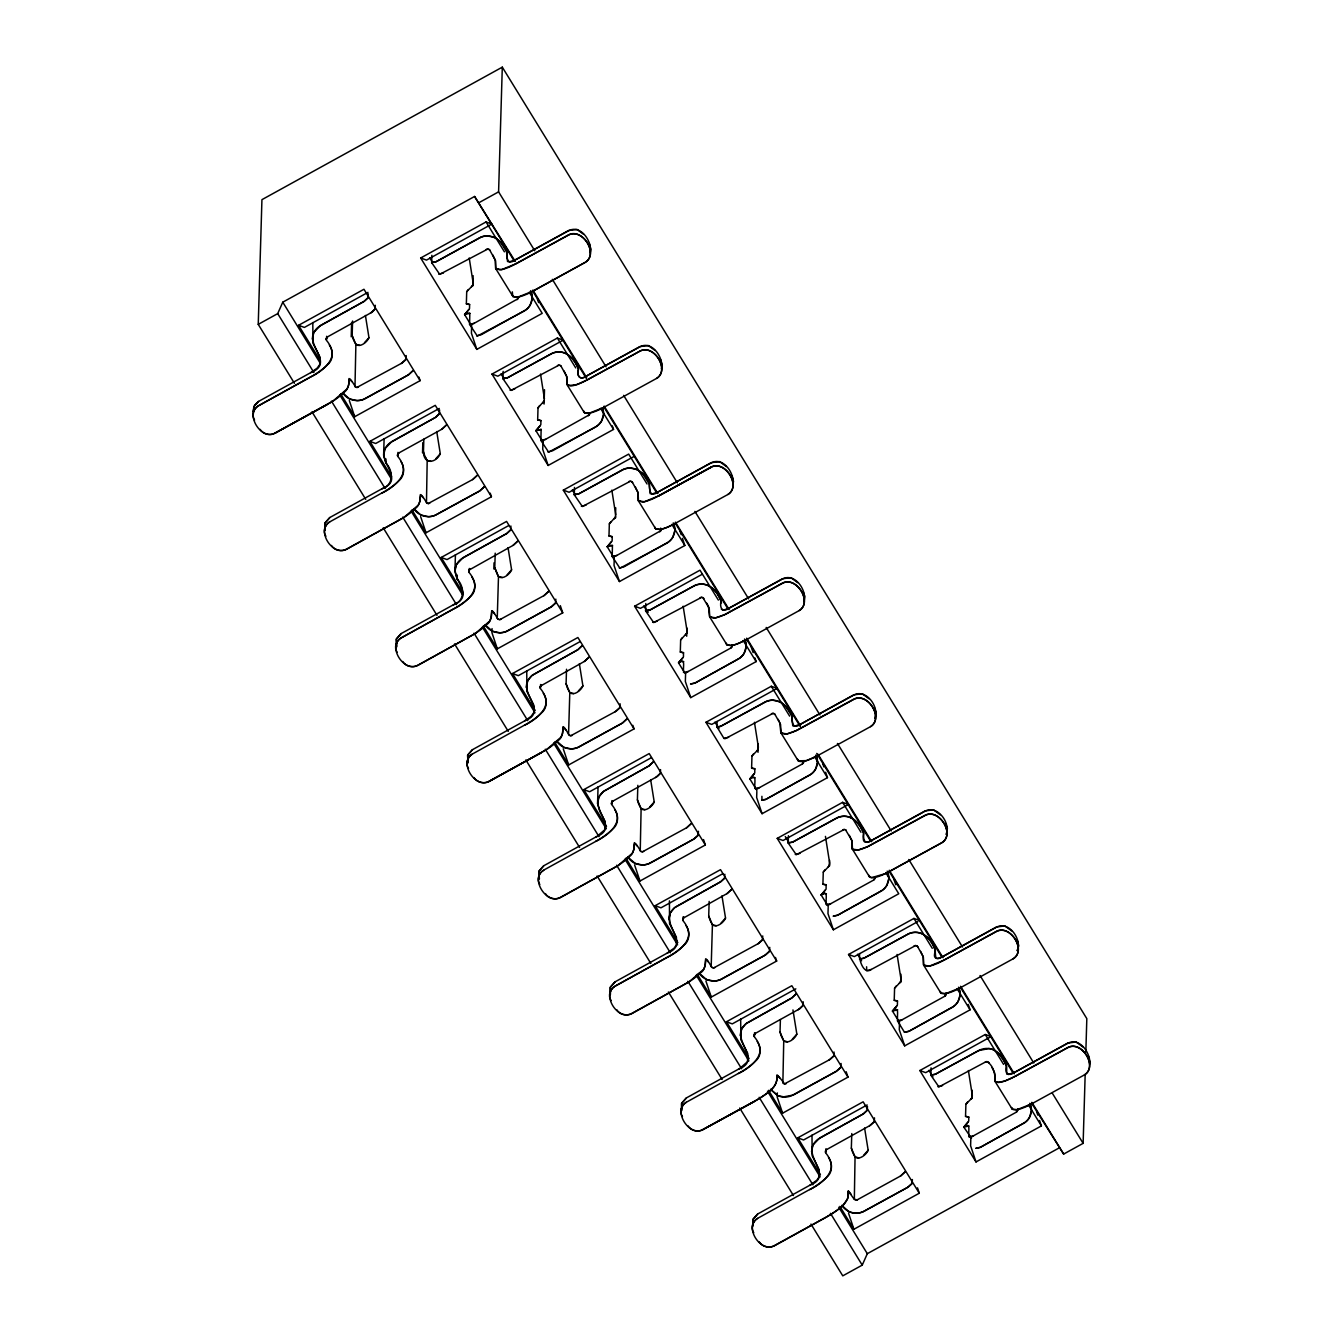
<?xml version="1.0" encoding="UTF-8"?>
<svg xmlns="http://www.w3.org/2000/svg" width="1343" height="1343" viewBox="0 0 1343 1343"><rect width="100%" height="100%" fill="white"/><g stroke="black" fill="none" stroke-linecap="round" stroke-linejoin="round"><path stroke-width="1.5" d="M488.734 249.328A2.871 2.736 1.7 0 1 489.641 249.916L495.332 260.206L495.567 268.298L499.646 269.876A22.831 6.111 -31.6 0 0 504.934 268.701A25.886 6.933 -31.6 0 0 512.64 265.511L568.559 235.075C582.207 227.655 599.247 253.592 585.296 262.321L529.495 292.942A25.886 6.933 -31.6 0 1 521.772 296.115A22.831 6.111 -31.6 0 1 516.501 297.29L512.774 296.333L512.321 291.834M899.491 1022.493L892.474 1011.061C903.117 1002.768 892.071 1026.992 902.16 1019.74L944.952 996.153L946.177 993.048M1017.574 1110.225L1017.49 1109.133A2.904 2.753 1.7 0 1 1017.574 1110.225L1016.248 1112.222L973.474 1135.809C963.216 1143.195 974.498 1118.87 963.804 1127.113L971.476 1138.192M294.419 383.275L258.242 324.368L261.935 199.654L502.299 67.15L1086.823 1018.632L1085.849 1051.888M326.668 336.287L326.55 340.467C332.342 347.115 335.33 358.48 327.373 364.843A22.831 6.111 -31.6 0 1 321.984 369.56A25.886 6.933 -31.6 0 1 314.212 374.915L258.393 405.821C253.542 408.759 251.175 415.205 254.582 420.174M351.211 336.824L351.631 322.421M365.414 315.454L368.972 337.681C367.394 341.911 360.042 348.022 355.878 344.345A8.092 1.343 61.1 0 1 354.434 341.693A9.032 1.511 61.1 0 1 353.243 339.158L352.151 335.565L352.588 321.011M352.151 335.565L355.878 344.345L354.988 386.616A2.871 2.736 1.7 0 0 355.878 387.204M253.139 411.411L254.633 405.183L258.527 401.439L310.669 372.683C335.045 362.996 305.062 345.504 314.463 331.352A17.795 16.888 1.7 0 1 319.08 326.5L364.339 301.235L367.982 297.978L368.284 293.865M327.558 336.858L326.601 337.815A3.055 2.904 1.7 0 0 326.215 339.41L326.315 339.947A2.871 2.736 1.7 0 1 326.231 338.923L327.558 336.858L372.162 312.13L375.133 309.108L375.301 305.281M324.972 529.662L324.922 523.199L329.841 517.508L381.983 488.768C393.852 485.125 393.449 470.822 385.911 463.134L385.978 458.987M397.981 452.356L397.864 456.553C403.655 463.201 406.644 474.566 398.686 480.928A22.831 6.111 -31.6 0 1 393.298 485.629A25.886 6.933 -31.6 0 1 385.525 490.984L329.707 521.907C315.857 530.586 332.611 556.757 346.444 549.153L402.363 518.415A25.886 6.933 -31.6 0 0 410.135 513.06A22.831 6.111 -31.6 0 0 415.524 508.342C424.489 501.879 415.793 485.226 426.94 503.155A3.055 2.904 1.7 0 0 428.635 503.524M422.525 452.893L422.827 442.619M425.748 457.778A9.032 1.511 61.1 0 1 424.556 455.227L423.465 451.634L423.834 439.161M487.694 249.093L439.732 274.341L431.691 262.674L431.842 255.288M425.748 457.778A8.092 1.343 61.1 0 0 427.192 460.414L426.47 502.836A2.871 2.736 1.7 0 0 427.192 503.272M381.983 488.768C406.106 479.283 376.409 461.572 385.76 447.42A17.795 16.888 1.7 0 1 390.393 442.586L435.652 417.32L439.295 414.064L439.597 409.934M396.756 646.856L396.235 639.285L401.137 633.594L453.296 604.837C465.165 601.211 464.762 586.891 457.224 579.219L457.291 575.073M470.621 324.385L464.594 314.581L468.908 309.478A5.59 1.494 -31.6 0 0 469.53 308.302L469.597 304.408L466.357 303.82L466.709 291.7L472.618 285.572L473.122 282.785L469.211 257.99M530.603 290.743C534.665 298.028 530.871 307.312 524.089 311.106L477.336 336.052L469.58 324.385L469.815 313.221L464.628 314.581L468.908 309.478M471.662 325.006L471.427 333.232L476.832 349.398L542.203 313.355L529.243 292.254M472.82 285.941L473.122 275.668M469.295 568.442L469.177 572.622C474.969 579.269 477.957 590.635 469.983 596.997A22.831 6.111 -31.6 0 1 464.611 601.714A25.886 6.933 -31.6 0 1 456.838 607.07L401.02 637.992C387.137 646.621 403.941 672.86 417.757 665.238L473.676 634.484A25.886 6.933 -31.6 0 0 481.449 629.128A22.831 6.111 -31.6 0 0 486.837 624.428C495.466 619.19 487.425 600.808 497.615 618.77A2.871 2.736 1.7 0 0 498.505 619.358M534.783 250.772L498.589 191.864L502.299 67.15M492.058 628.591L491.941 632.687L497.346 648.854L562.734 612.828L560.316 605.643M493.838 568.979L494.023 562.801M508.04 547.625L511.599 569.835C510.021 574.065 502.651 580.193 498.488 576.5A8.092 1.343 61.1 0 1 497.061 573.864L494.778 567.72L495.214 553.165M559.007 365.162L511.045 390.427L503.004 378.76L503.155 371.373M494.778 567.72L498.488 576.5L497.246 618.334L498.253 619.241A3.055 2.904 1.7 0 0 499.949 619.593L544.351 595.402L548.699 591.289L543.848 595.704M453.296 604.837C477.42 595.369 447.723 577.641 457.073 563.506A17.795 16.888 1.7 0 1 461.707 558.654L506.966 533.389L510.609 530.149L510.911 526.02M542.925 442.082L535.907 430.667L540.222 425.563A5.59 1.494 -31.6 0 0 540.843 424.371L540.91 420.493L537.67 419.889L538.023 407.785L544.385 400.718L542.757 402.9M602.973 409.414C605.307 416.347 601.194 423.75 595.402 427.175L548.632 452.138L540.893 440.454L541.128 429.307L535.941 430.65L540.222 425.563M542.975 441.075L542.723 449.301L548.145 465.467L613.516 429.424L612.307 425.832M544.066 404.075L544.503 389.688M540.608 684.527L540.49 688.707C546.282 695.355 549.27 706.72 541.296 713.083A22.831 6.111 -31.6 0 1 535.924 717.8A25.886 6.933 -31.6 0 1 528.152 723.138L472.333 754.061C458.45 762.706 475.254 788.929 489.07 781.307L544.989 750.569A25.886 6.933 -31.6 0 0 552.762 745.214A22.831 6.111 -31.6 0 0 558.151 740.497C566.78 735.259 558.722 716.893 568.928 734.856A2.871 2.736 1.7 0 0 569.818 735.427A3.106 2.938 1.7 0 0 570.876 735.679L616.168 711.169L619.811 707.912L620.113 703.799M485.293 624.915C489.943 632.57 500.486 634.87 508.074 630.706L551.872 606.516L555.532 603.259L555.834 599.129M579.353 663.694L582.912 685.92C581.318 690.151 573.981 696.262 569.801 692.585A8.092 1.343 61.1 0 1 568.374 689.933A9.032 1.511 61.1 0 1 567.182 687.398L566.091 683.788L566.528 669.25M630.32 481.247L582.358 506.512L574.317 494.845L574.468 487.459M566.091 683.788L569.801 692.585L568.559 734.403L569.566 735.326A3.055 2.904 1.7 0 0 571.262 735.679L572.37 735.36M614.238 558.168L607.221 546.752L611.518 541.632A5.59 1.494 -31.6 0 0 612.156 540.457L612.223 536.562L608.983 535.975L609.336 523.854L615.698 516.786L614.07 518.969M673.229 522.897C677.292 530.183 673.481 539.466 666.716 543.26L619.946 568.223L612.207 556.539L612.442 545.376L607.254 546.719L611.518 541.632M614.288 557.16L614.036 565.386L619.459 581.553L684.829 545.51L682.429 538.325M615.447 518.113L615.749 507.822M611.921 800.596L611.804 804.776C617.595 811.424 620.584 822.806 612.609 829.168A22.831 6.111 -31.6 0 1 607.237 833.869A25.886 6.933 -31.6 0 1 599.448 839.224L595.788 841.373C607.036 836.001 624.277 822.957 614.607 809.359M650.667 779.779L654.226 801.989C652.631 806.236 645.278 812.33 641.115 808.671A8.092 1.343 61.1 0 1 639.688 806.018A9.032 1.511 61.1 0 1 638.496 803.467L637.405 799.874L637.841 785.319M701.617 597.333L653.672 622.581L645.63 610.914L645.782 603.527M637.405 799.874L641.115 808.671L640.242 850.925A2.871 2.736 1.7 0 0 641.131 851.512M612.794 801.167L611.837 802.124A3.055 2.904 1.7 0 0 611.468 803.735L611.569 804.272A2.871 2.736 1.7 0 1 611.468 803.248L612.794 801.167L657.399 776.439L660.387 773.434L660.555 769.606M684.561 672.625L678.534 662.821L682.832 657.717A5.59 1.494 -31.6 0 0 683.469 656.526L683.486 652.58L680.297 652.06L680.649 639.939L687.012 632.872L685.383 635.054M731.012 647.914L731.969 646.957A3.055 2.904 1.7 0 0 732.338 645.362L732.237 644.825A2.871 2.736 1.7 0 1 732.338 645.849L731.012 647.914L688.22 671.5C677.963 678.87 689.244 654.545 678.568 662.804L682.832 657.717M685.601 673.246L685.35 681.455L690.755 697.621L756.143 661.595L754.934 658.003M686.693 636.246L686.944 628.02M683.234 916.681L683.117 920.862C688.909 927.509 691.897 938.875 683.923 945.237A22.831 6.111 -31.6 0 1 678.551 949.954A25.886 6.933 -31.6 0 1 670.761 955.309L614.96 986.232C601.093 994.894 617.864 1021.083 631.697 1013.461L687.616 982.723A25.886 6.933 -31.6 0 0 695.389 977.368A22.831 6.111 -31.6 0 0 700.777 972.668C709.423 967.413 701.331 949.031 711.555 967.01A2.871 2.736 1.7 0 0 712.445 967.598M627.92 857.069C632.57 864.741 643.096 867.024 650.7 862.861L694.499 838.67L698.142 835.43L698.444 831.3M721.963 895.865L725.539 918.075C723.944 922.305 716.591 928.416 712.428 924.739A8.092 1.343 61.1 0 1 711.001 922.104A9.032 1.511 61.1 0 1 709.809 919.552L708.718 915.96L709.154 901.405M874.713 718.287C879.783 707.224 866.185 688.506 853.93 695.002L801.67 723.575L794.603 726.227L792.756 725.774L791.782 715.836L785.454 705.864L780.384 701.936L772.829 700.207A17.795 16.888 1.7 0 0 766.114 701.634L719.831 726.731L716.927 726.966L717.044 721.409M804.054 601.009C806.992 589.913 794.687 572.622 782.616 578.917L730.357 607.506C723.256 612.777 719.344 609.521 721.006 601.009C717.229 589.778 705.276 579.186 693.173 586.32L649.811 610.075L645.563 610.696M708.718 915.96L712.428 924.739L711.186 966.557L712.193 967.48A3.055 2.904 1.7 0 0 713.888 967.833L758.795 943.323L762.438 940.083L762.74 935.953M610.226 993.988L610.175 987.525L615.077 981.834L667.236 953.077C690.89 943.995 662.217 925.461 671.013 911.746A17.795 16.888 1.7 0 1 675.647 906.894L720.889 881.629L724.548 878.389L724.851 874.259M756.864 790.322L749.847 778.906L754.145 773.803A5.59 1.494 -31.6 0 0 754.783 772.611L754.8 768.649L751.61 768.129L751.962 756.008L757.872 749.898L758.375 747.094L754.447 722.299M802.325 763.999L803.282 763.042A3.055 2.904 1.7 0 0 803.651 761.431L803.55 760.893A2.871 2.736 1.7 0 1 803.651 761.917L802.325 763.999L759.534 787.586C749.243 794.989 760.608 770.563 749.864 778.89L754.145 773.803M756.848 791.38L756.663 797.541L762.069 813.707L827.456 777.664L825.643 772.275M758.006 752.315L758.258 744.106M754.548 1032.767L754.43 1036.947C760.222 1043.595 763.21 1054.96 755.236 1061.323A22.831 6.111 -31.6 0 1 749.864 1066.04A25.886 6.933 -31.6 0 1 742.075 1071.378L686.256 1102.301C681.421 1105.239 679.038 1111.685 682.445 1116.637M816.443 756.31L817.551 762.421L815.419 769.505A17.795 16.888 1.7 0 1 810.786 774.34L765.544 799.521L761.968 800.243L761.901 796.315M769.657 950.962L764.805 955.36L720.318 979.618A17.795 16.888 1.7 0 1 713.603 981.028L706.502 979.534L699.166 973.188C703.933 980.759 714.375 983.143 722.014 978.946L765.812 954.755L769.455 951.499L769.757 947.369M777.312 1092.9L777.194 1097.013L782.6 1113.179L847.97 1077.136L846.174 1071.748M792.958 1009.919L796.852 1034.16C795.274 1038.391 787.905 1044.501 783.741 1040.825A8.092 1.343 61.1 0 1 782.314 1038.173A9.032 1.511 61.1 0 1 781.122 1035.621L780.031 1032.028L780.401 1019.555M844.243 829.487L796.298 854.736L788.24 843.085L788.408 835.699M780.031 1032.028L783.741 1040.825L782.868 1083.096A2.921 2.77 1.7 0 0 783.808 1083.683A3.089 2.938 1.7 0 0 784.513 1083.885L830.108 1059.409L833.751 1056.152L834.053 1052.022M755.421 1033.338L754.464 1034.278A3.055 2.904 1.7 0 0 754.094 1035.889L754.195 1036.427A2.871 2.736 1.7 0 1 754.094 1035.403L755.421 1033.338L800.025 1008.593L803.013 1005.588L803.181 1001.76M828.178 906.407L821.161 894.975L825.458 889.872A5.59 1.494 -31.6 0 0 826.096 888.697L826.113 884.735L822.906 884.214L823.276 872.094L829.185 865.983L829.689 863.18L825.441 836.387M873.638 880.068L874.595 879.128A3.055 2.904 1.7 0 0 874.965 877.516L874.864 876.979A2.871 2.736 1.7 0 1 874.965 878.003L873.638 880.068L830.847 903.654C820.556 911.058 831.921 886.632 821.177 894.975L825.458 889.872M828.161 907.448L827.976 913.626L833.382 929.792L898.769 893.75L885.809 872.648M829.386 866.353L829.571 860.175M825.861 1148.836L825.744 1153.016C831.535 1159.664 834.523 1171.046 826.549 1177.408A22.831 6.111 -31.6 0 1 821.177 1182.109A25.886 6.933 -31.6 0 1 813.388 1187.464L757.57 1218.386C743.72 1227.049 760.491 1253.237 774.307 1245.632L830.243 1214.878A25.886 6.933 -31.6 0 0 838.015 1209.539A22.831 6.111 -31.6 0 0 843.404 1204.822L847.718 1198.628L848.239 1191.09L854.182 1199.165L857.086 1199.903L900.918 1175.796L905.266 1171.684L900.398 1176.099M840.97 1067.03L836.118 1071.445L791.631 1095.687A17.795 16.888 1.7 0 1 784.916 1097.113L777.815 1095.603L770.479 1089.274L777.362 1095.401A15.042 14.269 1.7 0 0 782.768 1097.013L793.327 1095.032L836.622 1071.143L840.768 1067.584L841.071 1063.455M864.59 1128.019L868.166 1150.229C866.588 1154.476 859.218 1160.587 855.055 1156.894A8.092 1.343 61.1 0 1 853.628 1154.258A9.032 1.511 61.1 0 1 852.436 1151.706L851.344 1148.114L851.781 1133.559M915.557 945.573L871.271 969.461C863.7 975.438 858.462 959.087 859.671 953.564M851.344 1148.114L855.055 1156.894L854.333 1199.316A2.921 2.77 1.7 0 0 855.122 1199.769A3.089 2.938 1.7 0 0 855.827 1199.97A2.921 2.77 1.7 0 0 856.968 1199.937L857.623 1199.685M871.271 969.461L866.638 970.653L866.621 966.775M752.852 1226.142L752.802 1219.679L757.704 1213.988L809.863 1185.231C833.499 1176.149 804.843 1157.616 813.64 1143.9A17.795 16.888 1.7 0 1 818.273 1139.049L863.515 1113.8L867.158 1110.543L867.46 1106.414M826.18 1149.826L870.533 1125.216L874.192 1121.959L874.494 1117.846M897.728 1009.886L892.491 1011.044L896.771 1005.957A5.59 1.494 -31.6 0 0 897.409 1004.765L897.477 1000.888L894.22 1000.3L894.589 988.179L900.498 982.052L901.002 979.248L897.074 954.453M899.474 1023.534L899.29 1029.695L904.695 1045.861L970.082 1009.818L968.269 1004.43M900.7 982.421L900.935 974.195M912.283 1183.116L907.432 1187.514L864.573 1211C856.851 1215.365 846.594 1212.779 841.792 1205.342L848.675 1211.47A15.042 14.269 1.7 0 0 854.081 1213.098L856.23 1213.182A17.795 16.888 1.7 0 0 862.945 1211.772L908.439 1186.91L912.082 1183.653L912.384 1179.54M1032.331 1103.593L1017.054 1109.671L1012.169 1109.1L1011.48 1107.522L1013.025 1109.57L1015.677 1109.838A22.831 6.111 -31.6 0 0 1020.965 1108.68A25.886 6.933 -31.6 0 0 1028.671 1105.49L1084.473 1074.87C1098.373 1066.224 1081.568 1040.002 1067.735 1047.624L1011.833 1078.076A25.886 6.933 -31.6 0 1 1004.111 1081.266A22.831 6.111 -31.6 0 1 998.839 1082.424L995.113 1081.468C995.549 1074.685 993.367 1065.452 987.071 1061.658A2.921 2.77 1.7 0 0 986.031 1061.709L938.925 1086.907L930.867 1075.239L931.035 1067.853M969.042 1125.971L963.804 1127.13L968.085 1122.026A5.59 1.494 -31.6 0 0 968.723 1120.851L968.773 1116.956L965.533 1116.369L965.902 1104.248L971.812 1098.138L972.315 1095.334L968.387 1070.539M970.855 1137.555L970.603 1145.78L976.008 1161.947L1041.396 1125.904L1039.583 1120.515M972.013 1098.507L972.248 1090.281M1031.693 1103.325L1063.656 1154.073L1083.13 1143.346L1085.161 1074.753M310.669 372.683L317.133 368.15L319.903 364.322L319.852 356.835L312.969 343.187L312.801 322.555M385.844 463.167L383.628 455.193L384.115 438.624M356.936 387.439L402.228 362.929L405.888 359.672L406.19 355.559M457.157 579.253L454.941 571.262L455.428 554.709M524.609 720.922L531.073 716.39L533.842 712.562L533.809 705.176L526.909 691.427L526.741 670.795M539.382 879.027L538.862 871.439L543.764 865.748L597.131 836.303L604.77 829.773L605.257 821.681L599.784 811.407L597.568 803.433L598.055 786.864M667.236 953.077L674.186 948.091L676.469 944.717L676.402 937.229L669.536 923.581L669.435 900.884M681.539 1110.073L681.489 1103.593L686.391 1097.919L739.758 1068.457L747.514 1061.709L747.749 1053.416L740.832 1039.667L740.681 1019.035M809.863 1185.231L816.813 1180.245L819.096 1176.871L819.029 1169.384L812.146 1155.752L811.995 1135.104M436.727 431.539L440.286 453.749C436.072 463.083 423.582 465.131 423.465 451.634M582.912 685.92L578.413 690.906M654.226 801.989L649.727 806.992M368.972 337.681L364.49 342.666M440.286 453.749L435.804 458.752M511.599 569.835L507.1 574.838M725.539 918.075L721.04 923.061M796.852 1034.16L792.353 1039.146M868.166 1150.229L863.667 1155.232M312.315 339.108L313.876 332.376L320.541 325.426L364.02 301.436L368.183 297.441M383.628 455.193L385.189 448.444L391.854 441.511L435.333 417.505L439.48 413.526M454.941 571.262L456.502 564.53L463.167 557.597L506.647 533.591L510.793 529.595M526.255 687.347L527.816 680.599L531.912 675.579L577.759 649.794L582.107 645.681L577.96 649.676L533.02 674.74A17.795 16.888 1.7 0 0 528.387 679.592C519.053 693.71 548.75 711.437 524.609 720.922L472.451 749.679L467.549 755.354L468.069 762.942M597.568 803.433L599.129 796.684L603.225 791.665L649.072 765.863L653.42 761.75L649.273 765.745L604.333 790.826A17.795 16.888 1.7 0 0 599.7 795.66C590.366 809.795 620.03 827.54 595.923 837.008M668.881 919.502L670.442 912.77L674.539 907.75L720.587 881.831L724.733 877.835M740.194 1035.587L741.756 1028.839L745.852 1023.819L791.698 998.034L796.046 993.921L791.9 997.916L746.96 1022.98A17.795 16.888 1.7 0 0 742.326 1027.815C733.53 1041.547 761.934 1060.299 738.549 1069.162M811.508 1151.673L813.052 1144.924L819.717 1137.991L863.213 1113.985L867.36 1109.99M1089.761 1064.059C1090.818 1053.214 1079.772 1037.065 1067.87 1043.242L1015.61 1071.815L1008.543 1074.467L1006.696 1074.014L1006.696 1066.695L1004.363 1061.457L999.393 1054.104L994.307 1050.176A15.042 14.269 1.7 0 0 988.918 1048.547L978.426 1050.646L935.064 1074.383L930.817 1075.021M590.332 252.249C592.145 241.337 580.814 224.382 568.693 230.694L516.417 259.266L509.35 261.919L507.52 261.465L506.529 251.527L500.2 241.555L495.131 237.61L487.576 235.898A17.795 16.888 1.7 0 0 480.861 237.308L435.871 261.835L431.623 262.456M661.646 368.318C663.459 357.423 652.127 340.451 640.007 346.763L587.73 375.335C580.696 380.556 576.6 377.45 578.38 368.855C574.619 357.624 562.65 347.031 550.546 354.166L507.184 377.92L502.937 378.541M732.959 484.403C734.772 473.508 723.441 456.536 711.303 462.848L659.044 491.42L651.976 494.073L650.13 493.62L649.156 483.681L642.827 473.71L637.757 469.765L630.203 468.052A17.795 16.888 1.7 0 0 623.488 469.479L578.497 493.989L574.25 494.61M804.272 600.472L804.742 596.191L803.181 591.827M875.586 716.558L876.056 712.26L874.494 707.912M946.899 832.643L947.369 828.346L945.791 823.981M375.201 308.856L370.332 313.272M660.437 773.182L655.585 777.58M803.064 1005.336L798.212 1009.751M874.377 1121.422L869.525 1125.82M555.717 602.722L550.865 607.12L506.378 631.378A17.795 16.888 1.7 0 1 499.68 632.788L492.562 631.294L485.226 624.948M698.343 834.876L693.492 839.291L649.005 863.532A17.795 16.888 1.7 0 1 642.29 864.959L635.189 863.448L627.852 857.103M466.709 291.7L468.338 289.517M473.072 284.632L471.443 286.814M538.023 407.785L539.651 405.603M609.336 523.854L610.964 521.672M680.649 639.939L682.278 637.757M751.962 756.008L753.591 753.826M758.325 748.958L756.697 751.14M823.276 872.094L824.904 869.911M829.638 865.026L827.993 867.209M894.589 988.179L896.217 985.997M900.935 981.112L899.306 983.294M965.902 1104.248L967.531 1102.066M972.248 1097.181L970.62 1099.363M406.073 359.135L401.221 363.533M620.013 707.375L615.161 711.773M762.639 939.529L757.788 943.944M833.953 1055.615L829.084 1060.013M590.114 252.769L590.886 249.294L589.325 243.536M661.428 368.838L662.2 365.38L660.638 359.622M732.741 484.924L733.513 481.466L731.952 475.691M258.242 324.368L277.699 313.624L282.769 302.192L474.583 196.464L515.309 261.499M810.971 1224.077L842.766 1275.85L862.24 1265.123L867.309 1253.69L1059.107 1147.946M1017.188 950.659C1022.292 939.747 1009.013 920.559 996.556 927.157L944.297 955.729C932.512 963.082 936.961 955.326 934.409 947.99C930.581 937.162 918.545 927.761 907.113 934.56L863.75 958.314L859.503 958.936M946.009 834.356C951.096 823.309 937.498 804.591 925.243 811.088L872.984 839.66C866.017 843.471 861.669 844.294 863.784 833.583C859.973 822.235 848.104 811.373 835.799 818.491L792.437 842.229L788.19 842.85M1017.322 950.441L1018.766 945.774L1017.205 940.016M660.722 530.754L616.403 555.683L612.156 556.304M826.113 1149.91L825.509 1152.512A2.871 2.72 1.7 0 1 825.408 1151.488A3.106 2.938 1.7 0 1 825.592 1150.75A2.871 2.72 1.7 0 1 826.163 1149.91L826.734 1149.407M892.474 1011.061L896.771 1005.957M963.787 1127.146L968.085 1122.026M604.451 407.13L589.191 413.208L584.306 412.62L583.601 411.042L585.145 413.107L587.814 413.375A22.831 6.111 -31.6 0 0 593.086 412.2A25.886 6.933 -31.6 0 0 600.791 409.011L656.609 378.407C670.493 369.761 653.705 343.523 639.872 351.161L583.953 381.597A25.886 6.933 -31.6 0 1 576.248 384.786A22.831 6.111 -31.6 0 1 570.96 385.945L566.88 384.383L566.645 376.292L560.938 366.001A2.871 2.736 1.7 0 0 560.048 365.414M664.399 528.286A25.886 6.933 -31.6 0 0 672.104 525.096L727.923 494.476C741.806 485.83 725.019 459.608 711.186 467.23L655.266 497.665A25.886 6.933 -31.6 0 1 647.561 500.855A22.831 6.111 -31.6 0 1 642.273 502.03L638.194 500.469L637.959 492.377L632.251 482.07A2.871 2.736 1.7 0 0 631.361 481.499M747.077 639.318L799.236 610.561C813.119 601.916 796.332 575.677 782.499 583.315L726.58 613.751A25.886 6.933 -31.6 0 1 718.858 616.941A22.831 6.111 -31.6 0 1 713.586 618.099L709.507 616.538L708.449 606.381M595.788 841.389L543.646 870.146C529.746 878.775 546.567 905.014 560.384 897.393L616.303 866.638A25.886 6.933 -31.6 0 0 624.075 861.299A22.831 6.111 -31.6 0 0 629.464 856.582C638.429 850.169 629.733 833.415 640.88 851.395A3.055 2.904 1.7 0 0 642.575 851.764L686.978 827.557L691.326 823.46L686.474 827.859M797.507 759.299L799.085 761.347L801.737 761.599A22.831 6.111 -31.6 0 0 807.025 760.44A25.886 6.933 -31.6 0 0 814.731 757.251L870.549 726.63C884.399 717.951 867.645 691.779 853.812 699.401L797.893 729.837A25.886 6.933 -31.6 0 1 790.171 733.026A22.831 6.111 -31.6 0 1 784.9 734.185L780.82 732.623L779.763 722.467M961.017 987.525L945.741 993.602L940.855 993.031L940.167 991.436L941.712 993.501L944.364 993.77A22.831 6.111 -31.6 0 0 949.652 992.595A25.886 6.933 -31.6 0 0 957.358 989.405L1013.159 958.801C1027.126 950.072 1010.121 924.118 996.422 931.555L940.52 961.991A25.886 6.933 -31.6 0 1 932.797 965.181A22.831 6.111 -31.6 0 1 927.526 966.339L923.447 964.778L923.212 956.686L917.504 946.395A2.871 2.736 1.7 0 0 916.614 945.808M517.072 299.674L518.398 297.609A2.871 2.736 1.7 0 0 518.297 296.585L518.398 297.122A3.055 2.904 1.7 0 1 518.029 298.717L473.777 323.529L469.53 324.15M398.871 452.944L397.897 453.884A3.055 2.904 1.7 0 0 397.528 455.495L397.629 456.032A2.871 2.736 1.7 0 1 397.545 455.008L398.871 452.944L442.166 429.055L446.514 424.942L441.646 429.357M588.385 415.759L589.711 413.678A2.871 2.736 1.7 0 0 589.711 413.124A3.055 2.904 1.7 0 1 589.342 414.802L545.09 439.614L540.843 440.235M470.184 569.012L469.143 570.104A3.089 2.938 1.7 0 0 468.858 571.094A2.871 2.736 1.7 0 0 468.942 572.101L468.841 571.581A3.055 2.904 1.7 0 1 469.211 569.969L513.479 545.14L517.81 541.028L512.959 545.426M659.698 531.828L660.655 530.888A3.089 2.938 1.7 0 0 661.025 529.26L660.823 528.471M541.481 685.098L540.155 687.163A2.871 2.736 1.7 0 0 540.255 688.187L540.155 687.65A3.055 2.904 1.7 0 1 540.524 686.038L584.776 661.209L589.124 657.096L584.272 661.511M684.107 917.252L682.781 919.317A2.871 2.736 1.7 0 0 682.882 920.341L682.781 919.804A3.055 2.904 1.7 0 1 683.151 918.209L727.402 893.38L731.75 889.267L726.899 893.666M944.952 996.153L945.506 995.734A2.904 2.753 1.7 0 0 946.093 994.81A3.106 2.938 1.7 0 0 946.278 994.072M1016.248 1112.222L1016.819 1111.803A2.904 2.753 1.7 0 0 1017.406 1110.879A3.106 2.938 1.7 0 0 1017.591 1110.157M543.747 870.314C538.996 872.463 536.293 879.715 539.819 884.483M474.029 777.597C477.168 782.784 484.219 784.06 489.171 781.492L546.819 749.411L560.954 737.189L562.633 733.379L562.986 726.781L565.756 729.837M381.865 493.133C393.096 487.761 410.337 474.717 400.667 461.119M524.492 725.287C535.723 719.932 552.963 706.888 543.294 693.273M738.415 1073.527C749.663 1068.155 766.903 1055.128 757.234 1041.513M809.728 1189.596C820.976 1184.241 838.217 1171.197 828.547 1157.599M472.535 479.619L477.386 475.221L473.038 479.333L428.249 503.524M648.266 612.207L643.65 606.029M479.115 202.592L498.589 191.864M320.171 360.461L298.566 325.308L363.953 289.265L420.107 380.657L354.72 416.699L340.686 393.852M420.678 257.99L486.048 221.948L491.874 224.063L426.503 260.106L420.678 257.99L476.832 349.398M367.965 292.371L304.391 327.423L298.566 325.308M391.484 476.53L369.879 441.377L435.266 405.334L491.42 496.742L426.033 532.785L411.999 509.937M491.991 374.076L557.362 338.033L563.187 340.148L497.817 376.191L491.991 374.076L548.145 465.467M439.279 408.457L375.704 443.492L369.879 441.377M462.798 592.616L441.192 557.463L506.58 521.42L562.734 612.828M619.459 581.553L563.305 490.145L628.675 454.102L647.041 483.984M508.762 525.533L447.018 559.578L441.192 557.463M634.5 456.217L569.13 492.26L563.305 490.145M635.424 487.089L638.126 492.931L638.462 500.956L644.422 501.711L658.909 495.785L711.068 467.062C724.867 459.793 741.588 486.065 727.923 494.476M535.186 710.447L512.506 673.531L577.893 637.505L634.047 728.896L568.66 764.939L554.625 742.091M690.755 697.621L634.618 606.23L699.988 570.187L718.337 600.069M580.075 641.618L518.331 675.647L512.506 673.531M702.188 574.3L640.443 608.345L634.618 606.23M606.499 826.533L583.819 789.617L649.206 753.574L705.344 844.982L639.973 881.025L625.939 858.177M705.931 722.299L771.302 686.273L777.127 688.388L711.74 724.414L705.931 722.299L762.069 813.707M651.389 757.687L589.644 791.732L583.819 789.617M716.877 726.781L724.011 738.499L725.338 738.616L772.93 713.402A3.106 2.938 1.7 0 1 773.988 713.653A2.871 2.736 1.7 0 1 774.877 714.241L780.552 724.431L781.072 733.11L798.229 760.86L806.471 760.608L818.391 755.37M677.812 942.618L655.132 905.702L720.519 869.66L776.657 961.051L711.286 997.094L697.252 974.246M777.228 838.385L842.615 802.342L848.44 804.457L783.053 840.5L777.228 838.385L833.382 929.792M722.702 873.773L660.957 907.818L655.132 905.702M749.125 1058.687L726.445 1021.771L791.833 985.728L847.97 1077.136M904.695 1045.861L848.541 954.47L913.928 918.427L919.754 920.543M795.828 988.851L732.271 1023.886L726.445 1021.771M917.94 921.533L854.366 956.585L848.541 954.47M944.297 955.729L996.456 926.989L1004.9 925.915L1011.581 930.884M820.439 1174.772L797.759 1137.857L863.129 1101.814L919.284 1193.222L853.913 1229.265L839.879 1206.4M919.854 1070.539L985.242 1034.496L991.067 1036.611L925.68 1072.654L919.854 1070.539L976.008 1161.947M867.142 1104.936L803.584 1139.972L797.759 1137.857M329.354 345.033C339.024 358.648 321.783 371.692 310.552 377.047L258.393 405.821C244.627 414.08 261.146 440.789 275.13 433.067L331.049 402.329A25.886 6.933 -31.6 0 0 338.822 396.974A22.831 6.111 -31.6 0 0 344.211 392.257C353.175 385.861 344.496 369.107 355.626 387.086A3.055 2.904 1.7 0 0 357.322 387.439L358.43 387.12M260.106 429.357C263.245 434.309 270.027 436.139 275.13 433.067L327.39 404.495M587.596 379.733L639.872 351.161C653.806 343.607 670.174 370.164 656.609 378.407M658.909 495.819L711.186 467.23M489.07 781.307L541.33 752.701M686.256 1102.301C672.49 1110.56 689.026 1137.269 702.993 1129.547L758.929 1098.809A25.886 6.933 -31.6 0 0 766.702 1093.454A22.831 6.111 -31.6 0 0 772.091 1088.737C781.794 1079.654 771.789 1067.383 784.614 1083.902A2.921 2.77 1.7 0 0 785.655 1083.851L786.31 1083.6M687.969 1125.837C691.108 1130.789 697.89 1132.619 702.993 1129.547L755.27 1100.975M1015.476 1076.213L1067.735 1047.624C1081.686 1040.07 1098.054 1066.644 1084.473 1074.87M464.628 314.564L466.575 313.591M749.881 778.89L751.811 777.916M821.177 894.958L823.125 894.002M535.941 430.65L541.162 429.491M607.237 546.735L609.134 545.778M678.551 662.804L680.448 661.864M944.297 955.729C939.361 958.566 931.689 961.286 935.416 950.794C932.327 941.98 925.831 932.227 915.439 932.378A17.795 16.888 1.7 0 0 908.741 933.788L864.254 958.046L859.554 959.154M443.408 272.982L438.758 274.173M514.722 389.067L510.071 390.259M586.035 505.153L581.385 506.345M657.348 621.221L652.631 622.313M728.645 737.307L723.944 738.398M799.958 853.393L795.257 854.484M942.585 1085.547L937.951 1086.739M675.764 523.199C669.603 525.734 662.183 531.442 655.401 528.504L654.88 527.144L655.619 528.706L659.128 529.444A22.831 6.111 -31.6 0 0 664.399 528.286M474.28 323.26L469.697 324.502M545.594 439.346L540.893 440.437M616.907 555.414L612.19 556.506M688.22 671.5L683.469 672.39M759.534 787.586L754.783 788.475M830.847 903.654L826.096 904.544M902.16 1019.74L897.409 1020.63M973.474 1135.809L968.723 1136.715M587.613 379.7L577.037 384.518L568.257 385.676L566.763 383.628L566.813 376.863L564.11 371.021M1015.476 1076.179L1004.917 1080.981L998.168 1082.441L995.012 1081.35L994.676 1073.326A5.741 0.957 61.1 0 0 994.24 1071.949L991.99 1067.484M643.683 851.445L642.189 851.764M486.183 249.412L487.291 249.093A3.055 2.904 1.7 0 1 488.986 249.445L489.994 250.369M359.672 345.319L355.861 344.345M557.496 365.481L558.604 365.178A3.055 2.904 1.7 0 1 560.3 365.531L561.307 366.438M430.985 461.404L427.175 460.431M429.743 503.205L428.635 503.524M628.809 481.566L629.917 481.247A3.055 2.904 1.7 0 1 631.613 481.617L632.62 482.523M502.299 577.473L498.488 576.5M501.057 619.291L499.562 619.593M700.123 597.635L701.231 597.333A3.055 2.904 1.7 0 1 702.926 597.685L709.238 608.345L709.759 617.041L726.932 644.791L730.441 645.53A22.831 6.111 -31.6 0 0 735.712 644.355A25.886 6.933 -31.6 0 0 743.418 641.165L747.077 639.285C740.916 641.82 733.496 647.511 726.697 644.573L726.194 643.23L726.932 644.791M573.612 693.559L569.801 692.585M771.436 713.721L772.544 713.402A3.055 2.904 1.7 0 1 774.24 713.771L775.247 714.677M644.925 809.644L641.115 808.671M842.749 829.806L843.857 829.487A3.055 2.904 1.7 0 1 845.553 829.856L851.764 840.214L852.134 848.709L869.542 876.945L871.573 877.667L885.625 873.538L941.863 842.716C955.494 834.204 939.026 807.798 925.126 815.47L869.206 845.905A25.886 6.933 -31.6 0 1 861.484 849.095A22.831 6.111 -31.6 0 1 856.213 850.27L852.486 849.313L852.05 841.171L849.364 835.329M716.239 925.713L712.428 924.739M714.996 967.531L713.502 967.833M914.063 945.875L915.171 945.573A3.055 2.904 1.7 0 1 916.866 945.925L917.873 946.849M787.552 1041.799L783.741 1040.825M985.376 1061.96L987.071 1061.658A3.089 2.938 1.7 0 1 987.928 1061.893A2.921 2.77 1.7 0 1 988.784 1062.464L989.187 1062.917M858.865 1157.884L855.055 1156.911M467.381 313.288L469.849 313.406M609.991 545.459L612.475 545.56M681.304 661.528L683.788 661.646M752.617 777.614L755.102 777.731M823.931 893.683L826.415 893.8M495.836 268.801L512.992 296.551L517.878 297.122L533.137 291.045L585.296 262.321C598.928 253.961 582.342 227.487 568.442 234.907L516.3 263.631L501.795 269.557L495.836 268.801L495.5 260.777L492.797 254.935M959.07 988.482L960.178 994.592L958.046 1001.66A17.795 16.888 1.7 0 1 953.412 1006.511L909.177 1031.155L904.46 1032.247L908.674 1031.424L951.969 1007.569C958.734 1003.775 962.545 994.491 958.482 987.223M476.664 335.868L481.298 334.692L525.533 310.032A17.795 16.888 1.7 0 0 530.166 305.18L532.315 298.112L531.207 292.002M619.291 568.039L623.924 566.847L668.159 542.186A17.795 16.888 1.7 0 0 672.793 537.351L674.941 530.267L673.817 524.156M709.759 617.041L715.735 617.797L724.75 614.607L782.381 583.131C796.181 575.878 812.901 602.134 799.236 610.561M781.072 733.11L787.032 733.882L796.063 730.693L853.695 699.216C867.494 691.914 884.265 718.27 870.549 726.63M852.385 849.196L858.345 849.951L867.377 846.761L925.008 815.302C938.69 808.066 955.78 834.204 941.863 842.716L886.044 873.336A25.886 6.933 -31.6 0 1 878.339 876.526A22.831 6.111 -31.6 0 1 873.051 877.684L870.398 877.415L868.82 875.384M920.677 951.415L923.363 957.257L923.699 965.264L929.658 966.037L944.163 960.094L996.321 931.37C1010.238 923.95 1026.807 950.424 1013.159 958.801M431.691 262.674L436.391 261.566L479.166 237.98C490.85 231.382 503.105 241.052 506.865 252.299C506.613 259.904 508.107 265.461 516.417 259.266L568.576 230.509L577.02 229.435L583.718 234.404M574.317 494.845L579.001 493.72L621.792 470.134C633.476 463.536 645.731 473.206 649.492 484.454C649.257 492.058 650.717 497.632 659.044 491.42L711.202 462.664L719.647 461.589L726.345 466.558M716.927 726.999L721.627 725.875L764.419 702.305C776.288 695.657 788.307 705.444 792.118 716.608C791.866 724.23 793.344 729.786 801.67 723.575L853.829 694.818L862.273 693.76L868.971 698.713M502.987 378.743L507.704 377.652L552.174 353.394A17.795 16.888 1.7 0 1 558.889 351.984C568.945 351.732 575.089 360.931 578.531 369.241C576.348 377.736 581.032 380.388 587.73 375.335L639.889 346.595L648.333 345.52L655.031 350.473M645.614 610.897L650.314 609.806L694.801 585.548A17.795 16.888 1.7 0 1 701.516 584.138C711.924 584.037 718.706 593.858 721.51 602.873M788.24 843.051L792.941 841.96L837.428 817.719A17.795 16.888 1.7 0 1 844.143 816.292C853.812 815.906 859.956 824.77 863.431 832.694C863.18 840.298 864.657 845.855 872.984 839.66L925.142 810.903L933.586 809.829L940.285 814.798M897.443 1020.831L904.544 1032.347M930.85 1075.206L935.567 1074.115L980.054 1049.873A17.795 16.888 1.7 0 1 986.752 1048.447C996.825 1048.211 1002.969 1057.394 1006.394 1065.721C1004.211 1074.215 1008.895 1076.868 1015.61 1071.815L1067.769 1043.058L1076.196 1041.983L1082.894 1046.952M797.658 582.644L790.96 577.675L782.516 578.749L728.242 608.58L723.038 610.175L721.325 609.202M331.419 545.443C334.541 550.63 341.592 551.889 346.544 549.321L404.193 517.256L418.328 505.035L420.006 501.224L420.359 494.61L423.129 497.682M402.715 661.511C405.855 666.716 412.905 667.975 417.858 665.406L475.506 633.325L489.641 621.104L491.32 617.31L491.672 610.696L494.442 613.751M759.282 1241.906C762.421 1247.11 769.472 1248.369 774.424 1245.8L826.583 1217.027C835.699 1210.95 850.119 1204.386 848.239 1191.09A5.741 0.957 61.1 0 1 848.709 1191.224L851.009 1194.145M703.933 598.609L703.564 598.155A2.871 2.736 1.7 0 0 702.674 597.568M545.443 893.615C548.364 898.971 555.599 900.079 560.484 897.56L618.133 865.48L632.268 853.275L633.946 849.464L634.299 842.85L637.069 845.922M616.756 1009.701C619.677 1015.039 626.912 1016.164 631.798 1013.646L689.446 981.565L703.581 969.344L705.26 965.55L705.612 958.936L708.382 961.991M351.816 381.597L349.046 378.541L348.693 385.156L347.014 388.95L332.879 401.171L275.13 433.067M779.695 1078.076L777.446 1075.189A5.741 0.957 61.1 0 0 776.926 1075.004C778.806 1088.3 764.385 1094.881 755.27 1100.941L702.993 1129.547M567.149 384.87L584.306 412.62M638.462 500.956L655.619 528.706M923.699 965.264L940.855 993.031M995.012 1081.35L1012.169 1109.1M258.527 401.439L253.827 406.593L253.223 411.932M329.841 517.508L325.14 522.679L325.174 530.183M401.137 633.594L396.454 638.764L396.487 646.268M472.451 749.679L467.767 754.833L467.8 762.354M543.764 865.748L539.08 870.919L539.114 878.423M615.077 981.834L610.394 987.004L610.427 994.508M686.391 1097.919L681.707 1103.073L681.74 1110.594M757.704 1213.988L753.02 1219.159L752.668 1225.588M329.707 521.907C325.174 524.525 322.27 531.291 325.896 536.243M472.333 754.061C467.851 756.73 464.879 763.445 468.506 768.397M757.57 1218.386C753.037 1221.005 750.149 1227.771 753.759 1232.723M552.326 279.327L606.062 366.807M623.622 395.362L677.359 482.842M694.902 511.398L748.639 598.877M766.181 627.433L819.918 714.912M837.461 743.468L891.215 830.948M908.758 859.503L962.495 946.983M980.037 975.538L1033.774 1063.018M1052.425 1093.37L1083.13 1143.346M532.869 290.071L586.606 377.534M604.149 406.106L657.885 493.569M675.428 522.142L729.165 609.604M746.708 638.177L800.462 725.64M818.005 754.212L871.741 841.675M889.284 870.247L943.021 957.71M960.564 986.282L1014.301 1073.745M1031.86 1102.318L1063.656 1154.073M474.583 196.464L514.05 260.727M532.701 291.078L586.438 378.541M603.981 407.114L656.626 492.797M675.277 523.149L727.906 608.832M746.557 639.184L800.294 726.647M816.745 753.423L870.482 840.903M889.133 871.254L941.762 956.938M960.413 987.29L1013.058 1072.973M486.048 221.948L504.414 251.829M557.362 338.033L575.727 367.915M600.556 408.339L613.516 429.424M671.869 524.408L684.829 545.51M743.183 640.493L756.143 661.595M771.302 686.273L789.65 716.155M814.496 756.579L827.456 777.664M842.615 802.342L860.964 832.224M913.928 918.427L932.277 948.309M957.123 988.733L970.082 1009.818M985.242 1034.496L1003.59 1064.378M1028.436 1104.819L1041.396 1125.904M429.71 257.789L431.707 261.046M501.023 373.858L504.028 378.76M572.336 489.943L575.341 494.845M714.963 722.098L718.958 728.628M785.269 836.555L789.281 843.085M857.573 954.269L861.585 960.799M928.886 1070.337L932.898 1076.868M483.312 626.006L497.346 648.854M768.565 1090.331L782.6 1113.179M282.769 302.192L320.054 362.895M339.796 395.027L391.35 478.931M411.092 511.062L462.63 594.966M482.372 627.097L535.018 712.78M553.652 743.132L606.297 828.816M624.948 859.167L677.577 944.851M696.228 975.203L748.874 1060.886M767.508 1091.238L820.153 1176.921M838.787 1207.273L867.309 1253.69M277.699 313.624L313.893 372.548M331.436 401.104L385.172 488.583M402.732 517.139L456.469 604.619M474.012 633.174L527.749 720.654M545.292 749.209L599.028 836.689M616.588 865.245L670.325 952.724M687.868 981.28L741.605 1068.743M759.148 1097.315L812.884 1184.778M830.444 1213.35L862.24 1265.123M311.979 411.831L365.716 499.311M383.259 527.866L436.995 615.346M454.538 643.901L508.275 731.381M525.835 759.937L579.572 847.416M597.115 875.972L650.851 963.451M668.394 992.007L722.131 1079.487M739.691 1108.042L793.428 1195.522M778.05 719.244L779.393 721.678M706.737 603.175L708.08 605.609M685.92 925.428C695.59 939.042 678.349 952.086 667.102 957.441L614.96 986.232C610.41 988.851 607.523 995.616 611.132 1000.569M471.981 577.188C481.65 590.802 464.409 603.846 453.179 609.202L401.02 637.992C396.538 640.645 393.583 647.36 397.209 652.329M1088.418 1056.152L1090.029 1062.699M660.689 528.219L660.924 528.739A2.871 2.736 1.7 0 1 661.025 529.763M868.854 875.367L869.542 876.945M797.541 759.282L798.229 760.86M512.287 294.956L512.992 296.551M1029.796 1103.291C1033.69 1110.51 1030.333 1119.827 1023.215 1123.554L979.987 1147.51L975.773 1148.332L980.491 1147.241L1024.726 1122.58A17.795 16.888 1.7 0 0 1029.359 1117.745L1031.491 1110.661L1030.383 1104.55M887.169 871.137C891.08 878.339 887.723 887.673 880.588 891.383L837.361 915.355L833.147 916.178L837.864 915.087L882.099 890.426A17.795 16.888 1.7 0 0 886.733 885.574L888.865 878.507L887.757 872.396M815.856 755.051C819.767 762.27 816.41 771.587 809.275 775.314L765.846 799.37L761.8 799.891M744.542 638.983C748.454 646.184 745.096 655.518 737.962 659.228L694.734 683.201L690.52 684.007L695.238 682.915L739.473 658.271A17.795 16.888 1.7 0 0 744.106 653.42L746.255 646.352L745.13 640.242M547.978 451.953L552.611 450.761L596.846 426.117A17.795 16.888 1.7 0 0 601.479 421.266L603.628 414.198L602.52 408.087M1036.578 1111.534L1037.786 1115.126M893.951 879.38L895.764 884.768M822.638 763.294L823.847 766.887M751.341 647.225L753.138 652.614M917.487 1187.833L919.284 1193.222M680.028 531.14L681.22 534.732M775.465 957.458L776.657 961.051M848.507 1213.098L853.913 1229.265M537.401 298.985L538.593 302.578M703.547 839.593L705.344 844.982M632.838 725.304L634.047 728.896M705.881 980.927L711.286 997.094M634.567 864.858L639.973 881.025M490.212 493.15L491.42 496.742M563.254 748.773L568.66 764.939M418.898 377.064L420.107 380.657M420.628 516.619L426.033 532.785M349.314 400.533L354.72 416.699M968.823 1117.191L965.533 1116.369M897.51 1001.106L894.22 1000.3M612.257 536.797L608.983 535.975M540.944 420.712L537.67 419.889M469.63 304.626L466.357 303.82M822.906 884.214L826.197 885.02M751.61 768.129L754.884 768.951M680.297 652.06L683.57 652.866M683.151 606.213L687.062 631.025M611.837 490.145L615.749 514.94M540.524 374.059L544.435 398.854M845.301 829.739A2.871 2.736 1.7 0 1 846.191 830.31M946.16 993.115A2.904 2.753 1.7 0 1 946.261 994.139M413.09 370.567L408.742 374.68L365.447 398.552C357.876 402.615 347.333 400.382 342.666 392.76L349.499 398.921L357.053 400.634A17.795 16.888 1.7 0 0 363.768 399.224L408.238 374.966L413.09 370.567M484.403 486.636L480.055 490.749L435.082 515.292A17.795 16.888 1.7 0 1 428.367 516.719L420.812 514.99L413.98 508.846C418.663 516.35 429.021 518.851 436.693 514.52L479.552 491.051L484.403 486.636M627.03 718.79L622.682 722.903L579.387 746.792C571.799 750.938 561.256 748.655 556.606 741L563.875 747.363L570.993 748.874A17.795 16.888 1.7 0 0 577.691 747.447L622.178 723.206L627.03 718.79"/></g></svg>
